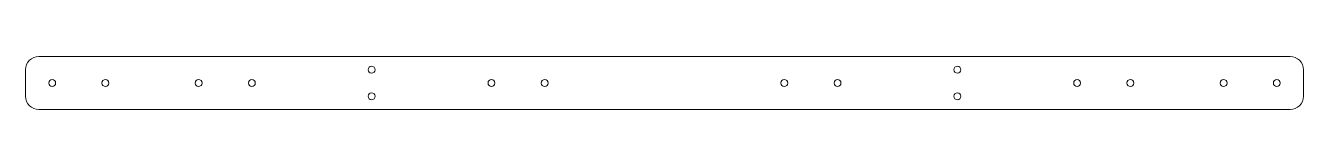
# Model space of a CAD drawing. Header units: inches. Extents: x -12 to 12, y -0.5 to 0.5.
import ezdxf

# ---------------------------------------------------------------- set-up
doc = ezdxf.new("R2010")
doc.units = ezdxf.units.IN
doc.header["$MEASUREMENT"] = 0

msp = doc.modelspace()

# ---------------------------------------------------------------- linework, layer by layer
at = {"color": 7, "linetype": 'Continuous', "lineweight": 15}
for p, q in [((11.75, 0.5), (-11.75, 0.5)), ((-12, 0.25), (-12, -0.25)), ((12, -0.25), (12, 0.25)), ((-11.75, -0.5), (11.75, -0.5))]:
    msp.add_line(p, q, dxfattribs=at)
for centre in [(-5.5, 0.25), (5.5, 0.25), (-11.5, 0), (-10.5, 0), (-8.75, 0), (-7.75, 0), (-3.25, 0), (-2.25, 0), (2.25, 0), (3.25, 0), (7.75, 0), (8.75, 0), (10.5, 0), (11.5, 0), (-5.5, -0.25), (5.5, -0.25)]:
    msp.add_circle(centre, 0.0645, dxfattribs=at)
for centre, start, end in [((-11.75, 0.25), 90, 180), ((11.75, 0.25), 0, 90), ((-11.75, -0.25), 180, 270), ((11.75, -0.25), 270, 0)]:
    msp.add_arc(centre, 0.25, start, end, dxfattribs=at)

doc.saveas('drawing.dxf')
